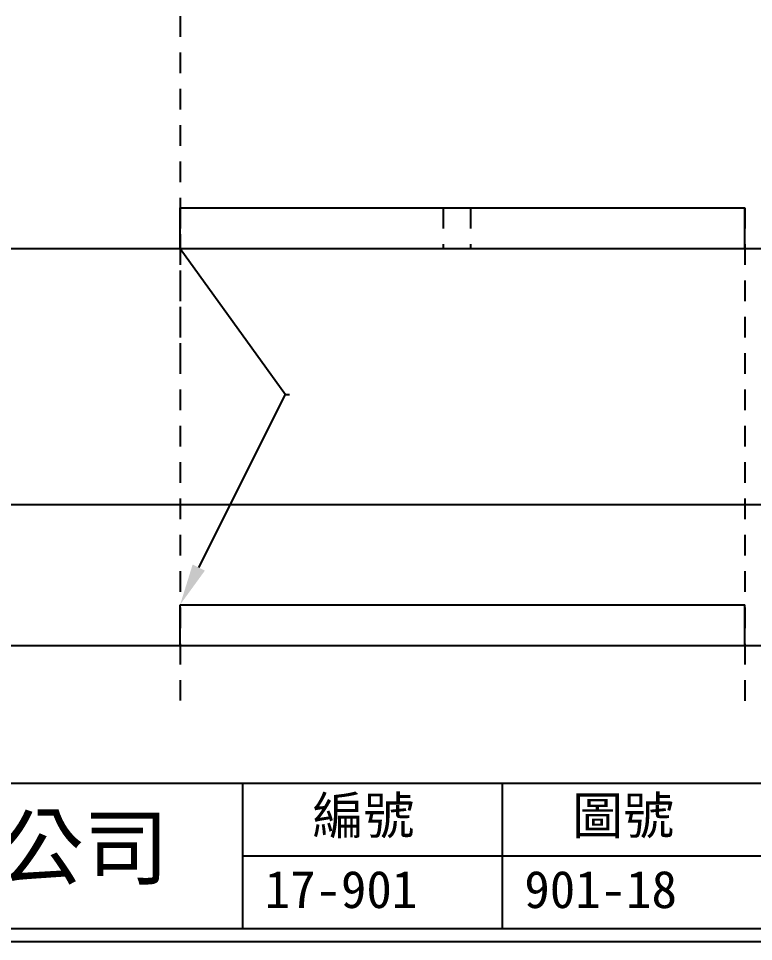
# Model space of a CAD drawing. Extents: x 958 to 1245, y -205 to -1.
# Drawn here: x 1072.1 to 1142.8, y -205 to -116.1 of the extents above; entities that cross this region are included whole.
import ezdxf
from ezdxf import colors
from ezdxf.entities.mleader import LeaderData, LeaderLine
from ezdxf.math import Vec2, Vec3

# ---------------------------------------------------------------- set-up
doc = ezdxf.new("R2010")
doc.units = 0
doc.linetypes.add('HIDDEN9', pattern=[3.5, 2, -1.5])
doc.layers.add('圖框層', color=7, linetype='CONTINUOUS')
doc.layers.add('標尺寸層', color=3, linetype='CONTINUOUS')
doc.styles.add('STSL', font='kaiu.ttf')

msp = doc.modelspace()

# ---------------------------------------------------------------- hatches: boundary and pattern name
at = {"layer": '標尺寸層', "linetype": 'ByBlock', "transparency": 33554687}
h = msp.add_hatch(dxfattribs=at)
h.set_pattern_fill('AR-CONC', color=0)
h.set_pattern_definition([(50, (0, -25.24), (182.185, -15.94), [19.05, -209.55]), (355, (0, -25.24), (-35.243, 191.057), [15.24, -167.64]), (100.451, (15.18, -26.56), (146.94, 175.118), [16.19, -178.09]), (46.184, (0, 25.56), (271.08, -42.042), [28.575, -314.325]), (96.636, (22.6, 22.06), (237.404, 247.426), [24.285, -267.136]), (351.184, (0, 25.56), (237.404, 247.426), [22.86, -251.46]), (21, (25.4, 12.86), (151.614, -102.265), [19.05, -209.55]), (326, (25.4, 12.86), (61.802, 184.188), [15.24, -167.64]), (71.451, (38.03, 4.34), (213.416, 81.923), [16.19, -178.09]), (37.5, (0, -25.236), (3.0886, 84.555), [0, -165.608, 0, -170.18, 0, -168.275]), (7.5, (0, -25.24), (66.82, 100.1806), [0, -97.028, 0, -161.798, 0, -64.135]), (327.5, (-56.64, -25.236), (135.5906, -5.7287), [0, -63.5, 0, -198.12, 0, -262.89]), (317.5, (-82.04, -25.24), (148.129, 25.426), [0, -82.55, 0, -131.572, 0, -186.69])])
h.paths.add_polyline_path([(1002.099, -134.287), (1002.099, -138.202), (1070.21, -138.202), (1070.21, -134.287)], flags=17)
edge = h.paths.add_edge_path()
edge.add_line((1002.099, -138.202), (1002.099, -134.287))
edge.add_line((1002.099, -134.287), (1070.21, -134.287))
edge.add_line((1070.21, -134.287), (1070.21, -138.202))
edge.add_line((999.932, -138.202), (1155.972, -138.202))
h = msp.add_hatch(dxfattribs=at)
h.set_pattern_fill('AR-CONC', color=0)
h.set_pattern_definition([(50, (0, 24.49), (182.185, -15.94), [19.05, -209.55]), (355, (0, 24.49), (-35.243, 191.057), [15.24, -167.64]), (100.451, (15.18, 23.16), (146.94, 175.118), [16.19, -178.09]), (46.184, (0, 75.3), (271.08, -42.042), [28.575, -314.325]), (96.636, (22.6, 71.79), (237.404, 247.426), [24.285, -267.136]), (351.184, (0, 75.3), (237.404, 247.426), [22.86, -251.46]), (21, (25.4, 62.59), (151.614, -102.265), [19.05, -209.55]), (326, (25.4, 62.59), (61.802, 184.188), [15.24, -167.64]), (71.451, (38.03, 54.07), (213.416, 81.923), [16.19, -178.09]), (37.5, (0, 24.49), (3.0886, 84.555), [0, -165.608, 0, -170.18, 0, -168.275]), (7.5, (0, 24.49), (66.82, 100.1806), [0, -97.028, 0, -161.798, 0, -64.135]), (327.5, (-56.64, 24.49), (135.5906, -5.7287), [0, -63.5, 0, -198.12, 0, -262.89]), (317.5, (-82.04, 24.49), (148.129, 25.426), [0, -82.55, 0, -131.572, 0, -186.69])])
h.paths.add_polyline_path([(1087.62, -134.287), (1087.62, -138.202), (1141.992, -138.202), (1141.992, -134.287)])
h = msp.add_hatch(dxfattribs=at)
h.set_pattern_fill('AR-CONC', color=0)
h.set_pattern_definition([(50, (0, -49.92), (182.185, -15.94), [19.05, -209.55]), (355, (0, -49.92), (-35.243, 191.057), [15.24, -167.64]), (100.451, (15.18, -51.25), (146.94, 175.118), [16.19, -178.09]), (46.184, (0, 0.88), (271.08, -42.042), [28.575, -314.325]), (96.636, (22.6, -2.62), (237.404, 247.426), [24.285, -267.136]), (351.184, (0, 0.88), (237.404, 247.426), [22.86, -251.46]), (21, (25.4, -11.82), (151.614, -102.265), [19.05, -209.55]), (326, (25.4, -11.82), (61.802, 184.188), [15.24, -167.64]), (71.451, (38.03, -20.34), (213.416, 81.923), [16.19, -178.09]), (37.5, (0, -49.92), (3.0886, 84.555), [0, -165.608, 0, -170.18, 0, -168.275]), (7.5, (0, -49.92), (66.82, 100.1806), [0, -97.028, 0, -161.798, 0, -64.135]), (327.5, (-56.64, -49.92), (135.5906, -5.7287), [0, -63.5, 0, -198.12, 0, -262.89]), (317.5, (-82.04, -49.92), (148.129, 25.426), [0, -82.55, 0, -131.572, 0, -186.69])])
h.paths.add_polyline_path([(1002.099, -158.971), (1002.099, -162.886), (1070.21, -162.886), (1070.21, -158.971)], flags=17)
edge = h.paths.add_edge_path()
edge.add_line((1002.099, -162.886), (1002.099, -158.971))
edge.add_line((1002.099, -158.971), (1070.21, -158.971))
edge.add_line((1070.21, -158.971), (1070.21, -162.886))
edge.add_line((999.932, -162.886), (1155.972, -162.886))
h = msp.add_hatch(dxfattribs=at)
h.set_pattern_fill('AR-CONC', color=0)
h.set_pattern_definition([(50, (0, -13.74), (182.185, -15.94), [19.05, -209.55]), (355, (0, -13.74), (-35.243, 191.057), [15.24, -167.64]), (100.451, (15.18, -15.07), (146.94, 175.118), [16.19, -178.09]), (46.184, (0, 37.06), (271.08, -42.042), [28.575, -314.325]), (96.636, (22.6, 33.55), (237.404, 247.426), [24.285, -267.136]), (351.184, (0, 37.06), (237.404, 247.426), [22.86, -251.46]), (21, (25.4, 24.36), (151.614, -102.265), [19.05, -209.55]), (326, (25.4, 24.36), (61.802, 184.188), [15.24, -167.64]), (71.451, (38.03, 15.83), (213.416, 81.923), [16.19, -178.09]), (37.5, (0, -13.744), (3.0886, 84.555), [0, -165.608, 0, -170.18, 0, -168.275]), (7.5, (0, -13.74), (66.82, 100.1806), [0, -97.028, 0, -161.798, 0, -64.135]), (327.5, (-56.64, -13.744), (135.5906, -5.7287), [0, -63.5, 0, -198.12, 0, -262.89]), (317.5, (-82.04, -13.74), (148.129, 25.426), [0, -82.55, 0, -131.572, 0, -186.69])])
h.paths.add_polyline_path([(1087.62, -172.521), (1087.62, -176.436), (1141.992, -176.436), (1141.992, -172.521)])

# ---------------------------------------------------------------- linework, layer by layer
at = {"layer": '圖框層', "color": 7}
for p, q in [((959.143, -189.715), (1243.643, -189.715)), ((1093.643, -203.715), (1093.643, -189.715)), ((1118.643, -203.715), (1118.643, -189.715)), ((1093.643, -196.715), (1243.643, -196.715)), ((959.143, -203.715), (1243.643, -203.715)), ((957.893, -204.964), (1244.893, -204.964))]:
    msp.add_line(p, q, dxfattribs=at)
at = {"layer": '標尺寸層', "color": 0, "linetype": 'HIDDEN9'}
for p, q in [((1087.62, -84.328), (1087.62, -150.665)), ((1087.62, -134.287), (1087.62, -181.738)), ((1112.955, -134.287), (1112.955, -138.202)), ((1115.568, -134.287), (1115.568, -138.202)), ((1141.992, -134.287), (1141.992, -182.307))]:
    msp.add_line(p, q, dxfattribs=at)
at = {"layer": '標尺寸層', "color": 0, "linetype": 'ByBlock'}
for p, q in [((1087.62, -138.202), (1087.62, -134.287)), ((1087.62, -134.287), (1141.992, -134.287)), ((1087.62, -138.202), (1087.62, -134.287)), ((1141.992, -138.202), (1141.992, -134.287)), ((1076.223, -138.202), (1087.62, -138.202)), ((1087.62, -138.202), (1097.777, -152.289)), ((1076.223, -162.886), (1087.62, -162.886)), ((1087.62, -176.436), (1087.62, -172.521)), ((1087.62, -172.521), (1141.992, -172.521)), ((1087.62, -176.436), (1087.62, -172.521)), ((1141.992, -176.436), (1141.992, -172.521)), ((1076.223, -176.436), (1087.62, -176.436))]:
    msp.add_line(p, q, dxfattribs=at)
at = {"layer": '標尺寸層', "color": 0}
for p, q in [((999.932, -138.202), (1155.972, -138.202)), ((999.932, -162.886), (1155.972, -162.886)), ((999.932, -176.436), (1155.972, -176.436))]:
    msp.add_line(p, q, dxfattribs=at)

# ---------------------------------------------------------------- texts
at = {"layer": '圖框層', "color": 4, "style": 'STSL'}
for s, height, p in [('編號', 3.6, (1100.358, -194.628)), ('圖號', 3.6, (1125.358, -194.628)), ('泓陞自動化科技有限公司', 6, (996.496, -198.888)), ('17-901', 3.6, (1095.756, -201.74)), ('901-18', 3.6, (1120.756, -201.74))]:
    msp.add_text(s, height=height, dxfattribs=at).set_placement(p)

# ---------------------------------------------------------------- leaders
at = {"layer": '標尺寸層', "color": 0, "linetype": 'ByBlock'}
ml = msp.add_multileader_mtext('Standard', dxfattribs=at)
ml.set_content('')
ml.set_leader_properties()
ml.build(insert=Vec2(0, 0))
ml.multileader.update_dxf_attribs({"text_right_attachment_type": 6, "dogleg_length": 0.36})
ctx = ml.context
ctx.base_point, ctx.plane_origin = Vec3(1098.137, -152.289), Vec3(1087.62, -172.521)
ctx.right_attachment = 6
notes = []
notes.append((ctx, [(0, (1, 1, 0), (1097.777, -152.289), (1, 0), 0.36, [(0, [(1087.62, -172.521)], 0, [])])]))
ctx.mtext.insert, ctx.mtext.flow_direction = Vec3(1100.137, -150.289), 5
for ctx, leaders in notes:
    for number, flags, end, landing, length, lines in leaders:
        leader = LeaderData()
        leader.index, (leader.has_last_leader_line, leader.has_dogleg_vector, leader.attachment_direction) = number, flags
        leader.last_leader_point, leader.dogleg_vector, leader.dogleg_length = Vec3(end), Vec3(landing), length
        for number, points, colour, breaks in lines:
            line = LeaderLine()
            line.index, line.vertices, line.color, line.breaks = number, Vec3.list(points), colors.encode_raw_color(colour), breaks
            leader.lines.append(line)
        ctx.leaders.append(leader)

doc.saveas('drawing.dxf')
